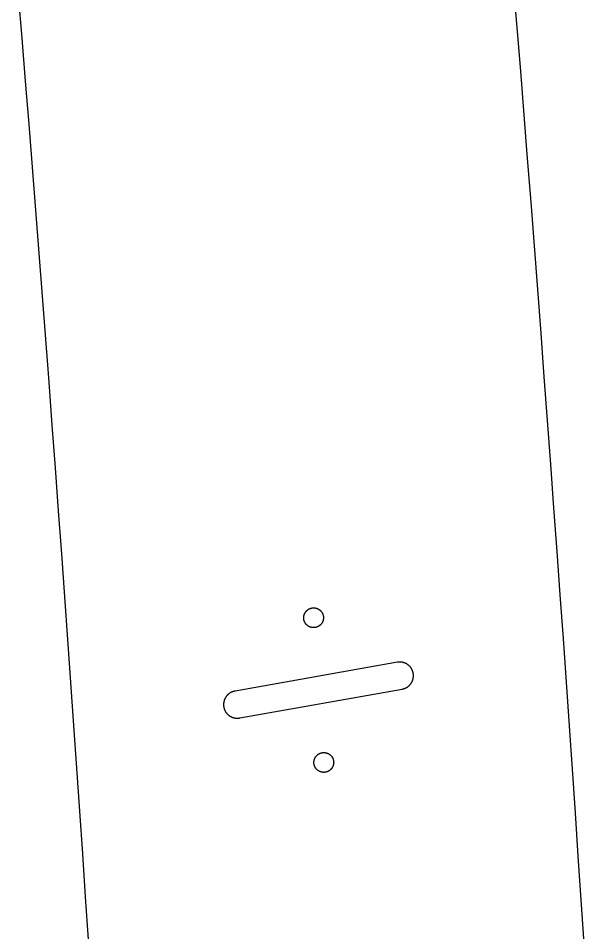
# Model space of a CAD drawing. Extents: x 20 to 1200, y -2407 to -64.
# Drawn here: x 703.1 to 931.8, y -1259.4 to -889.7 of the extents above; entities that cross this region are included whole.
import ezdxf

# ---------------------------------------------------------------- set-up
doc = ezdxf.new("R2010")
doc.units = 0
doc.layers.add('DEFAULT', color=18, linetype='CONTINUOUS')

msp = doc.modelspace()

# ---------------------------------------------------------------- linework, layer by layer
at = {"layer": 'DEFAULT', "color": 18}
for p, q in [((856.4929, -1150.0753), (790.8511, -1161.7315)), ((792.7735, -1172.5552), (858.4149, -1160.9089))]:
    msp.add_line(p, q, dxfattribs=at)
for points in [[(903.355, -875.719, 0), (904.787, -893.393, 0), (906.207, -911.064, 0), (907.613, -928.731, 0), (909.006, -946.395, 0), (910.386, -964.055, 0), (911.753, -981.712, 0), (913.106, -999.366, 0), (914.447, -1017.02, 0), (915.774, -1034.66, 0), (917.089, -1052.31, 0), (918.39, -1069.94, 0), (919.679, -1087.58, 0), (920.954, -1105.21, 0), (922.217, -1122.84, 0), (923.466, -1140.47, 0), (924.702, -1158.09, 0), (925.926, -1175.71, 0), (927.136, -1193.32, 0), (928.333, -1210.93, 0), (929.518, -1228.54, 0), (930.689, -1246.14, 0), (931.848, -1263.74, 0)], [(703.068, -880.365, 0), (704.486, -897.757, 0), (705.891, -915.147, 0), (707.283, -932.533, 0), (708.663, -949.915, 0), (710.03, -967.295, 0), (711.384, -984.67, 0), (712.725, -1002.04, 0), (714.053, -1019.41, 0), (715.369, -1036.78, 0), (716.672, -1054.14, 0), (717.962, -1071.5, 0), (719.239, -1088.85, 0), (720.504, -1106.21, 0), (721.756, -1123.55, 0), (722.995, -1140.9, 0), (724.222, -1158.24, 0), (725.436, -1175.58, 0), (726.637, -1192.91, 0), (727.825, -1210.24, 0), (729.001, -1227.57, 0), (730.164, -1244.89, 0), (731.315, -1262.21, 0)], [(822.694, -1128.06, 0), (822.773, -1128.07, 0), (822.852, -1128.07, 0), (822.932, -1128.08, 0), (823.013, -1128.09, 0), (823.094, -1128.1, 0), (823.175, -1128.11, 0), (823.257, -1128.12, 0), (823.339, -1128.14, 0), (823.421, -1128.15, 0), (823.503, -1128.17, 0), (823.586, -1128.2, 0), (823.668, -1128.22, 0), (823.751, -1128.24, 0), (823.833, -1128.27, 0), (823.915, -1128.3, 0), (823.997, -1128.33, 0), (824.079, -1128.36, 0), (824.16, -1128.4, 0), (824.241, -1128.43, 0), (824.322, -1128.47, 0), (824.401, -1128.51, 0), (824.481, -1128.55, 0), (824.559, -1128.6, 0), (824.637, -1128.65, 0), (824.714, -1128.69, 0), (824.79, -1128.74, 0), (824.865, -1128.8, 0), (824.939, -1128.85, 0), (825.012, -1128.9, 0), (825.084, -1128.96, 0), (825.155, -1129.02, 0), (825.224, -1129.08, 0), (825.292, -1129.14, 0), (825.359, -1129.21, 0), (825.424, -1129.27, 0), (825.487, -1129.34, 0), (825.549, -1129.41, 0), (825.61, -1129.48, 0), (825.668, -1129.55, 0), (825.725, -1129.62, 0), (825.781, -1129.7, 0), (825.834, -1129.77, 0), (825.886, -1129.85, 0), (825.936, -1129.92, 0), (825.984, -1130, 0), (826.03, -1130.08, 0), (826.074, -1130.16, 0), (826.116, -1130.24, 0), (826.156, -1130.32, 0), (826.194, -1130.4, 0), (826.231, -1130.48, 0), (826.265, -1130.57, 0), (826.297, -1130.65, 0), (826.328, -1130.73, 0), (826.356, -1130.82, 0), (826.382, -1130.9, 0), (826.407, -1130.99, 0), (826.429, -1131.07, 0), (826.45, -1131.15, 0), (826.468, -1131.24, 0), (826.485, -1131.32, 0), (826.5, -1131.4, 0), (826.513, -1131.49, 0), (826.524, -1131.57, 0), (826.533, -1131.65, 0), (826.541, -1131.74, 0), (826.547, -1131.82, 0), (826.551, -1131.9, 0), (826.553, -1131.98, 0), (826.554, -1132.06, 0), (826.553, -1132.14, 0), (826.551, -1132.22, 0), (826.547, -1132.3, 0), (826.541, -1132.38, 0), (826.534, -1132.46, 0), (826.525, -1132.54, 0), (826.514, -1132.62, 0), (826.502, -1132.7, 0), (826.488, -1132.78, 0), (826.472, -1132.87, 0), (826.454, -1132.95, 0), (826.434, -1133.03, 0), (826.413, -1133.11, 0), (826.389, -1133.19, 0), (826.364, -1133.28, 0), (826.337, -1133.36, 0), (826.308, -1133.44, 0), (826.276, -1133.52, 0), (826.243, -1133.61, 0), (826.208, -1133.69, 0), (826.171, -1133.77, 0), (826.132, -1133.85, 0), (826.091, -1133.93, 0), (826.048, -1134.01, 0), (826.004, -1134.08, 0), (825.957, -1134.16, 0), (825.908, -1134.24, 0), (825.858, -1134.31, 0), (825.805, -1134.39, 0), (825.751, -1134.46, 0), (825.695, -1134.54, 0), (825.637, -1134.61, 0), (825.578, -1134.68, 0), (825.517, -1134.75, 0), (825.454, -1134.81, 0), (825.39, -1134.88, 0), (825.324, -1134.95, 0), (825.256, -1135.01, 0), (825.188, -1135.07, 0), (825.117, -1135.13, 0), (825.046, -1135.19, 0), (824.973, -1135.25, 0), (824.899, -1135.3, 0), (824.824, -1135.35, 0), (824.748, -1135.4, 0), (824.671, -1135.45, 0), (824.593, -1135.5, 0), (824.514, -1135.55, 0), (824.434, -1135.59, 0), (824.353, -1135.63, 0), (824.272, -1135.67, 0), (824.191, -1135.71, 0), (824.108, -1135.75, 0), (824.026, -1135.78, 0), (823.942, -1135.81, 0), (823.859, -1135.84, 0), (823.775, -1135.87, 0), (823.692, -1135.89, 0), (823.608, -1135.92, 0), (823.524, -1135.94, 0), (823.44, -1135.96, 0), (823.356, -1135.98, 0), (823.272, -1135.99, 0), (823.188, -1136.01, 0), (823.105, -1136.02, 0), (823.022, -1136.03, 0), (822.939, -1136.04, 0), (822.857, -1136.05, 0), (822.775, -1136.05, 0), (822.694, -1136.06, 0), (822.613, -1136.06, 0), (822.533, -1136.06, 0), (822.454, -1136.06, 0), (822.375, -1136.06, 0), (822.295, -1136.05, 0), (822.216, -1136.05, 0), (822.135, -1136.04, 0), (822.054, -1136.03, 0), (821.973, -1136.02, 0), (821.892, -1136, 0), (821.81, -1135.99, 0), (821.728, -1135.97, 0), (821.646, -1135.96, 0), (821.563, -1135.94, 0), (821.481, -1135.91, 0), (821.398, -1135.89, 0), (821.316, -1135.86, 0), (821.234, -1135.84, 0), (821.152, -1135.81, 0), (821.07, -1135.77, 0), (820.988, -1135.74, 0), (820.907, -1135.71, 0), (820.826, -1135.67, 0), (820.746, -1135.63, 0), (820.667, -1135.59, 0), (820.588, -1135.54, 0), (820.51, -1135.5, 0), (820.432, -1135.45, 0), (820.356, -1135.4, 0), (820.28, -1135.35, 0), (820.205, -1135.3, 0), (820.132, -1135.24, 0), (820.059, -1135.19, 0), (819.988, -1135.13, 0), (819.918, -1135.07, 0), (819.85, -1135.01, 0), (819.782, -1134.94, 0), (819.717, -1134.88, 0), (819.652, -1134.81, 0), (819.589, -1134.75, 0), (819.528, -1134.68, 0), (819.469, -1134.61, 0), (819.411, -1134.53, 0), (819.355, -1134.46, 0), (819.3, -1134.39, 0), (819.248, -1134.31, 0), (819.197, -1134.23, 0), (819.148, -1134.16, 0), (819.101, -1134.08, 0), (819.056, -1134, 0), (819.013, -1133.92, 0), (818.971, -1133.84, 0), (818.932, -1133.76, 0), (818.895, -1133.68, 0), (818.86, -1133.59, 0), (818.826, -1133.51, 0), (818.795, -1133.43, 0), (818.766, -1133.34, 0), (818.738, -1133.26, 0), (818.713, -1133.18, 0), (818.69, -1133.09, 0), (818.668, -1133.01, 0), (818.649, -1132.92, 0), (818.631, -1132.84, 0), (818.615, -1132.76, 0), (818.601, -1132.67, 0), (818.589, -1132.59, 0), (818.579, -1132.51, 0), (818.571, -1132.42, 0), (818.564, -1132.34, 0), (818.559, -1132.26, 0), (818.556, -1132.18, 0), (818.554, -1132.1, 0), (818.554, -1132.02, 0), (818.556, -1131.94, 0), (818.559, -1131.86, 0), (818.564, -1131.78, 0), (818.57, -1131.7, 0), (818.578, -1131.62, 0), (818.588, -1131.54, 0), (818.599, -1131.46, 0), (818.613, -1131.38, 0), (818.628, -1131.3, 0), (818.645, -1131.21, 0), (818.663, -1131.13, 0), (818.684, -1131.05, 0), (818.706, -1130.97, 0), (818.731, -1130.88, 0), (818.757, -1130.8, 0), (818.785, -1130.72, 0), (818.816, -1130.64, 0), (818.848, -1130.56, 0), (818.882, -1130.47, 0), (818.918, -1130.39, 0), (818.956, -1130.31, 0), (818.996, -1130.23, 0), (819.038, -1130.15, 0), (819.082, -1130.07, 0), (819.127, -1130, 0), (819.175, -1129.92, 0), (819.225, -1129.84, 0), (819.276, -1129.77, 0), (819.329, -1129.69, 0), (819.385, -1129.62, 0), (819.441, -1129.55, 0), (819.5, -1129.48, 0), (819.56, -1129.41, 0), (819.622, -1129.34, 0), (819.686, -1129.27, 0), (819.751, -1129.21, 0), (819.817, -1129.14, 0), (819.886, -1129.08, 0), (819.955, -1129.02, 0), (820.026, -1128.96, 0), (820.098, -1128.9, 0), (820.171, -1128.85, 0), (820.246, -1128.79, 0), (820.322, -1128.74, 0), (820.398, -1128.69, 0), (820.476, -1128.64, 0), (820.554, -1128.6, 0), (820.634, -1128.55, 0), (820.714, -1128.51, 0), (820.795, -1128.47, 0), (820.876, -1128.43, 0), (820.958, -1128.39, 0), (821.041, -1128.36, 0), (821.124, -1128.32, 0), (821.207, -1128.29, 0), (821.291, -1128.26, 0), (821.374, -1128.24, 0), (821.458, -1128.21, 0), (821.542, -1128.19, 0), (821.626, -1128.17, 0), (821.71, -1128.15, 0), (821.794, -1128.13, 0), (821.878, -1128.12, 0), (821.961, -1128.1, 0), (822.044, -1128.09, 0), (822.127, -1128.08, 0), (822.21, -1128.07, 0), (822.292, -1128.07, 0), (822.373, -1128.06, 0), (822.454, -1128.06, 0), (822.535, -1128.06, 0), (822.614, -1128.06, 0), (822.694, -1128.06, 0)], [(857.646, -1149.99, 0), (857.634, -1149.99, 0), (857.622, -1149.99, 0), (857.611, -1149.99, 0), (857.599, -1149.99, 0), (857.587, -1149.99, 0), (857.575, -1149.99, 0), (857.564, -1149.99, 0), (857.552, -1149.99, 0), (857.54, -1149.99, 0), (857.528, -1149.99, 0), (857.516, -1149.99, 0), (857.505, -1149.99, 0), (857.493, -1149.99, 0), (857.481, -1149.99, 0), (857.469, -1149.99, 0), (857.457, -1149.99, 0), (857.445, -1149.99, 0), (857.433, -1149.99, 0), (857.421, -1149.99, 0), (857.409, -1149.99, 0), (857.398, -1149.99, 0), (857.386, -1149.99, 0), (857.374, -1149.99, 0), (857.362, -1149.99, 0), (857.35, -1149.99, 0), (857.338, -1149.99, 0), (857.326, -1149.99, 0), (857.314, -1149.99, 0), (857.302, -1149.99, 0), (857.29, -1149.99, 0), (857.278, -1149.99, 0), (857.266, -1149.99, 0), (857.254, -1149.99, 0), (857.242, -1149.99, 0), (857.229, -1150, 0), (857.217, -1150, 0), (857.205, -1150, 0), (857.193, -1150, 0), (857.181, -1150, 0), (857.169, -1150, 0), (857.157, -1150, 0), (857.145, -1150, 0), (857.133, -1150, 0), (857.121, -1150, 0), (857.108, -1150, 0), (857.096, -1150, 0), (857.084, -1150, 0), (857.072, -1150, 0), (857.06, -1150, 0), (857.048, -1150.01, 0), (857.035, -1150.01, 0), (857.023, -1150.01, 0), (857.011, -1150.01, 0), (856.999, -1150.01, 0), (856.987, -1150.01, 0), (856.974, -1150.01, 0), (856.962, -1150.01, 0), (856.95, -1150.01, 0), (856.938, -1150.01, 0), (856.925, -1150.02, 0), (856.913, -1150.02, 0), (856.901, -1150.02, 0), (856.889, -1150.02, 0), (856.876, -1150.02, 0), (856.864, -1150.02, 0), (856.852, -1150.02, 0), (856.839, -1150.03, 0), (856.827, -1150.03, 0), (856.815, -1150.03, 0), (856.802, -1150.03, 0), (856.79, -1150.03, 0), (856.778, -1150.03, 0), (856.765, -1150.03, 0), (856.753, -1150.04, 0), (856.741, -1150.04, 0), (856.728, -1150.04, 0), (856.716, -1150.04, 0), (856.704, -1150.04, 0), (856.691, -1150.04, 0), (856.679, -1150.05, 0), (856.667, -1150.05, 0), (856.654, -1150.05, 0), (856.642, -1150.05, 0), (856.629, -1150.05, 0), (856.617, -1150.05, 0), (856.605, -1150.06, 0), (856.592, -1150.06, 0), (856.58, -1150.06, 0), (856.567, -1150.06, 0), (856.555, -1150.06, 0), (856.543, -1150.07, 0), (856.53, -1150.07, 0), (856.518, -1150.07, 0), (856.505, -1150.07, 0), (856.493, -1150.08, 0)], [(858.415, -1160.91, 0), (858.511, -1160.89, 0), (858.608, -1160.87, 0), (858.705, -1160.85, 0), (858.802, -1160.83, 0), (858.898, -1160.8, 0), (858.995, -1160.77, 0), (859.092, -1160.74, 0), (859.188, -1160.71, 0), (859.285, -1160.68, 0), (859.381, -1160.65, 0), (859.476, -1160.61, 0), (859.572, -1160.57, 0), (859.667, -1160.53, 0), (859.761, -1160.49, 0), (859.855, -1160.44, 0), (859.949, -1160.4, 0), (860.041, -1160.35, 0), (860.133, -1160.3, 0), (860.225, -1160.24, 0), (860.315, -1160.19, 0), (860.404, -1160.14, 0), (860.493, -1160.08, 0), (860.581, -1160.02, 0), (860.667, -1159.96, 0), (860.753, -1159.89, 0), (860.837, -1159.83, 0), (860.92, -1159.76, 0), (861.002, -1159.7, 0), (861.083, -1159.63, 0), (861.162, -1159.56, 0), (861.24, -1159.48, 0), (861.317, -1159.41, 0), (861.392, -1159.33, 0), (861.465, -1159.26, 0), (861.537, -1159.18, 0), (861.608, -1159.1, 0), (861.676, -1159.02, 0), (861.744, -1158.94, 0), (861.809, -1158.85, 0), (861.873, -1158.77, 0), (861.935, -1158.68, 0), (861.995, -1158.6, 0), (862.054, -1158.51, 0), (862.11, -1158.42, 0), (862.165, -1158.33, 0), (862.218, -1158.24, 0), (862.269, -1158.15, 0), (862.318, -1158.06, 0), (862.366, -1157.97, 0), (862.411, -1157.88, 0), (862.455, -1157.78, 0), (862.497, -1157.69, 0), (862.537, -1157.6, 0), (862.575, -1157.5, 0), (862.611, -1157.41, 0), (862.645, -1157.31, 0), (862.677, -1157.22, 0), (862.708, -1157.12, 0), (862.736, -1157.03, 0), (862.763, -1156.93, 0), (862.788, -1156.84, 0), (862.811, -1156.74, 0), (862.832, -1156.65, 0), (862.852, -1156.56, 0), (862.869, -1156.46, 0), (862.885, -1156.37, 0), (862.9, -1156.27, 0), (862.912, -1156.18, 0), (862.923, -1156.09, 0), (862.932, -1155.99, 0), (862.94, -1155.9, 0), (862.946, -1155.81, 0), (862.951, -1155.72, 0), (862.954, -1155.63, 0), (862.955, -1155.54, 0), (862.955, -1155.44, 0), (862.954, -1155.35, 0), (862.95, -1155.26, 0), (862.946, -1155.16, 0), (862.939, -1155.07, 0), (862.931, -1154.97, 0), (862.921, -1154.88, 0), (862.91, -1154.78, 0), (862.896, -1154.69, 0), (862.881, -1154.59, 0), (862.864, -1154.5, 0), (862.846, -1154.4, 0), (862.825, -1154.3, 0), (862.803, -1154.21, 0), (862.778, -1154.11, 0), (862.752, -1154.01, 0), (862.724, -1153.91, 0), (862.695, -1153.82, 0), (862.663, -1153.72, 0), (862.629, -1153.63, 0), (862.593, -1153.53, 0), (862.556, -1153.43, 0), (862.516, -1153.34, 0), (862.475, -1153.24, 0), (862.432, -1153.15, 0), (862.387, -1153.06, 0), (862.339, -1152.96, 0), (862.29, -1152.87, 0), (862.24, -1152.78, 0), (862.187, -1152.69, 0), (862.132, -1152.6, 0), (862.076, -1152.51, 0), (862.018, -1152.42, 0), (861.958, -1152.33, 0), (861.896, -1152.25, 0), (861.833, -1152.16, 0), (861.768, -1152.08, 0), (861.701, -1152, 0), (861.632, -1151.91, 0), (861.562, -1151.83, 0), (861.491, -1151.75, 0), (861.418, -1151.68, 0), (861.343, -1151.6, 0), (861.267, -1151.53, 0), (861.19, -1151.45, 0), (861.111, -1151.38, 0), (861.031, -1151.31, 0), (860.95, -1151.24, 0), (860.868, -1151.18, 0), (860.784, -1151.11, 0), (860.699, -1151.05, 0), (860.614, -1150.99, 0), (860.527, -1150.93, 0), (860.439, -1150.87, 0), (860.351, -1150.82, 0), (860.262, -1150.76, 0), (860.172, -1150.71, 0), (860.081, -1150.66, 0), (859.989, -1150.61, 0), (859.897, -1150.56, 0), (859.805, -1150.52, 0), (859.712, -1150.48, 0), (859.618, -1150.43, 0), (859.524, -1150.4, 0), (859.43, -1150.36, 0), (859.336, -1150.32, 0), (859.241, -1150.29, 0), (859.146, -1150.26, 0), (859.051, -1150.23, 0), (858.956, -1150.2, 0), (858.861, -1150.17, 0), (858.766, -1150.15, 0), (858.671, -1150.13, 0), (858.576, -1150.11, 0), (858.482, -1150.09, 0), (858.388, -1150.07, 0), (858.294, -1150.06, 0), (858.2, -1150.04, 0), (858.106, -1150.03, 0), (858.013, -1150.02, 0), (857.921, -1150.01, 0), (857.829, -1150, 0), (857.737, -1150, 0), (857.646, -1149.99, 0)], [(790.851, -1161.73, 0), (790.776, -1161.74, 0), (790.7, -1161.75, 0), (790.624, -1161.77, 0), (790.549, -1161.78, 0), (790.473, -1161.8, 0), (790.397, -1161.82, 0), (790.321, -1161.83, 0), (790.244, -1161.85, 0), (790.168, -1161.87, 0), (790.092, -1161.89, 0), (790.016, -1161.92, 0), (789.941, -1161.94, 0), (789.865, -1161.97, 0), (789.789, -1161.99, 0), (789.714, -1162.02, 0), (789.638, -1162.05, 0), (789.563, -1162.08, 0), (789.488, -1162.11, 0), (789.414, -1162.14, 0), (789.34, -1162.17, 0), (789.266, -1162.21, 0), (789.192, -1162.24, 0), (789.119, -1162.28, 0), (789.046, -1162.32, 0), (788.973, -1162.36, 0), (788.901, -1162.4, 0), (788.83, -1162.44, 0), (788.759, -1162.48, 0), (788.689, -1162.52, 0), (788.619, -1162.57, 0), (788.55, -1162.61, 0), (788.481, -1162.66, 0), (788.413, -1162.71, 0), (788.346, -1162.76, 0), (788.279, -1162.81, 0), (788.213, -1162.86, 0), (788.148, -1162.91, 0), (788.084, -1162.97, 0), (788.02, -1163.02, 0), (787.957, -1163.07, 0), (787.895, -1163.13, 0), (787.834, -1163.19, 0), (787.774, -1163.25, 0), (787.715, -1163.31, 0), (787.656, -1163.36, 0), (787.599, -1163.43, 0), (787.542, -1163.49, 0), (787.487, -1163.55, 0), (787.432, -1163.61, 0), (787.379, -1163.68, 0), (787.326, -1163.74, 0), (787.275, -1163.81, 0), (787.224, -1163.87, 0), (787.175, -1163.94, 0), (787.127, -1164.01, 0), (787.08, -1164.07, 0), (787.033, -1164.14, 0), (786.988, -1164.21, 0), (786.945, -1164.28, 0), (786.902, -1164.35, 0), (786.86, -1164.42, 0), (786.82, -1164.49, 0), (786.781, -1164.56, 0), (786.743, -1164.64, 0), (786.706, -1164.71, 0), (786.67, -1164.78, 0), (786.635, -1164.85, 0), (786.602, -1164.93, 0), (786.569, -1165, 0), (786.538, -1165.07, 0), (786.508, -1165.15, 0), (786.48, -1165.22, 0), (786.452, -1165.3, 0), (786.426, -1165.37, 0), (786.4, -1165.45, 0), (786.376, -1165.52, 0), (786.353, -1165.59, 0), (786.331, -1165.67, 0), (786.31, -1165.74, 0), (786.291, -1165.82, 0), (786.272, -1165.89, 0), (786.255, -1165.97, 0), (786.239, -1166.04, 0), (786.224, -1166.12, 0), (786.21, -1166.19, 0), (786.197, -1166.26, 0), (786.185, -1166.34, 0), (786.174, -1166.41, 0), (786.164, -1166.49, 0), (786.155, -1166.56, 0), (786.147, -1166.63, 0), (786.141, -1166.7, 0), (786.135, -1166.78, 0), (786.13, -1166.85, 0), (786.126, -1166.92, 0), (786.123, -1166.99, 0), (786.121, -1167.06, 0), (786.12, -1167.14, 0), (786.12, -1167.21, 0), (786.121, -1167.28, 0), (786.123, -1167.35, 0), (786.126, -1167.43, 0), (786.13, -1167.5, 0), (786.135, -1167.58, 0), (786.141, -1167.65, 0), (786.148, -1167.72, 0), (786.156, -1167.8, 0), (786.165, -1167.87, 0), (786.175, -1167.95, 0), (786.186, -1168.02, 0), (786.198, -1168.1, 0), (786.212, -1168.18, 0), (786.226, -1168.25, 0), (786.242, -1168.33, 0), (786.259, -1168.4, 0), (786.277, -1168.48, 0), (786.296, -1168.56, 0), (786.316, -1168.63, 0), (786.338, -1168.71, 0), (786.36, -1168.78, 0), (786.384, -1168.86, 0), (786.409, -1168.94, 0), (786.435, -1169.01, 0), (786.462, -1169.09, 0), (786.491, -1169.16, 0), (786.521, -1169.24, 0), (786.551, -1169.31, 0), (786.583, -1169.39, 0), (786.617, -1169.46, 0), (786.651, -1169.53, 0), (786.687, -1169.61, 0), (786.723, -1169.68, 0), (786.761, -1169.75, 0), (786.801, -1169.83, 0), (786.841, -1169.9, 0), (786.882, -1169.97, 0), (786.925, -1170.04, 0), (786.968, -1170.11, 0), (787.013, -1170.18, 0), (787.059, -1170.25, 0), (787.106, -1170.32, 0), (787.154, -1170.39, 0), (787.203, -1170.45, 0), (787.253, -1170.52, 0), (787.305, -1170.59, 0), (787.357, -1170.65, 0), (787.41, -1170.72, 0), (787.464, -1170.78, 0), (787.52, -1170.84, 0), (787.576, -1170.9, 0), (787.633, -1170.97, 0), (787.691, -1171.03, 0), (787.75, -1171.09, 0), (787.81, -1171.14, 0), (787.871, -1171.2, 0), (787.932, -1171.26, 0), (787.994, -1171.31, 0), (788.058, -1171.37, 0), (788.121, -1171.42, 0), (788.186, -1171.47, 0), (788.251, -1171.52, 0), (788.317, -1171.58, 0), (788.384, -1171.62, 0), (788.451, -1171.67, 0), (788.519, -1171.72, 0), (788.588, -1171.77, 0), (788.657, -1171.81, 0), (788.727, -1171.85, 0), (788.797, -1171.9, 0), (788.867, -1171.94, 0), (788.938, -1171.98, 0), (789.01, -1172.02, 0), (789.082, -1172.06, 0), (789.154, -1172.09, 0), (789.226, -1172.13, 0), (789.299, -1172.16, 0), (789.373, -1172.2, 0), (789.446, -1172.23, 0), (789.52, -1172.26, 0), (789.594, -1172.29, 0), (789.668, -1172.32, 0), (789.742, -1172.35, 0), (789.816, -1172.37, 0), (789.891, -1172.4, 0), (789.965, -1172.42, 0), (790.04, -1172.45, 0), (790.115, -1172.47, 0), (790.189, -1172.49, 0), (790.264, -1172.51, 0), (790.338, -1172.53, 0), (790.413, -1172.54, 0), (790.487, -1172.56, 0), (790.562, -1172.57, 0), (790.636, -1172.59, 0), (790.71, -1172.6, 0), (790.784, -1172.61, 0), (790.858, -1172.62, 0), (790.931, -1172.63, 0), (791.004, -1172.64, 0), (791.077, -1172.65, 0), (791.15, -1172.66, 0), (791.222, -1172.66, 0), (791.295, -1172.67, 0), (791.366, -1172.67, 0), (791.438, -1172.67, 0), (791.509, -1172.68, 0), (791.581, -1172.68, 0), (791.654, -1172.68, 0), (791.727, -1172.68, 0), (791.8, -1172.67, 0), (791.873, -1172.67, 0), (791.947, -1172.67, 0), (792.021, -1172.66, 0), (792.095, -1172.66, 0), (792.17, -1172.65, 0), (792.245, -1172.64, 0), (792.32, -1172.63, 0), (792.395, -1172.62, 0), (792.47, -1172.61, 0), (792.546, -1172.6, 0), (792.622, -1172.59, 0), (792.698, -1172.57, 0), (792.774, -1172.56, 0)], [(826.817, -1186.58, 0), (826.896, -1186.59, 0), (826.975, -1186.59, 0), (827.056, -1186.6, 0), (827.136, -1186.61, 0), (827.217, -1186.62, 0), (827.299, -1186.63, 0), (827.38, -1186.64, 0), (827.462, -1186.66, 0), (827.544, -1186.67, 0), (827.627, -1186.69, 0), (827.709, -1186.71, 0), (827.792, -1186.74, 0), (827.874, -1186.76, 0), (827.956, -1186.79, 0), (828.038, -1186.82, 0), (828.12, -1186.85, 0), (828.202, -1186.88, 0), (828.283, -1186.92, 0), (828.364, -1186.95, 0), (828.445, -1186.99, 0), (828.525, -1187.03, 0), (828.604, -1187.07, 0), (828.683, -1187.12, 0), (828.76, -1187.16, 0), (828.837, -1187.21, 0), (828.913, -1187.26, 0), (828.988, -1187.31, 0), (829.063, -1187.37, 0), (829.136, -1187.42, 0), (829.207, -1187.48, 0), (829.278, -1187.54, 0), (829.347, -1187.6, 0), (829.415, -1187.66, 0), (829.482, -1187.73, 0), (829.547, -1187.79, 0), (829.61, -1187.86, 0), (829.672, -1187.93, 0), (829.733, -1188, 0), (829.792, -1188.07, 0), (829.849, -1188.14, 0), (829.904, -1188.22, 0), (829.957, -1188.29, 0), (830.009, -1188.37, 0), (830.059, -1188.44, 0), (830.107, -1188.52, 0), (830.153, -1188.6, 0), (830.197, -1188.68, 0), (830.239, -1188.76, 0), (830.279, -1188.84, 0), (830.318, -1188.92, 0), (830.354, -1189, 0), (830.388, -1189.09, 0), (830.421, -1189.17, 0), (830.451, -1189.25, 0), (830.479, -1189.34, 0), (830.506, -1189.42, 0), (830.53, -1189.5, 0), (830.553, -1189.59, 0), (830.573, -1189.67, 0), (830.592, -1189.76, 0), (830.608, -1189.84, 0), (830.623, -1189.92, 0), (830.636, -1190.01, 0), (830.647, -1190.09, 0), (830.656, -1190.17, 0), (830.664, -1190.26, 0), (830.67, -1190.34, 0), (830.674, -1190.42, 0), (830.676, -1190.5, 0), (830.677, -1190.58, 0), (830.676, -1190.66, 0), (830.674, -1190.74, 0), (830.67, -1190.82, 0), (830.664, -1190.9, 0), (830.657, -1190.98, 0), (830.648, -1191.06, 0), (830.638, -1191.14, 0), (830.625, -1191.22, 0), (830.611, -1191.3, 0), (830.595, -1191.38, 0), (830.577, -1191.47, 0), (830.558, -1191.55, 0), (830.536, -1191.63, 0), (830.513, -1191.71, 0), (830.487, -1191.8, 0), (830.46, -1191.88, 0), (830.431, -1191.96, 0), (830.4, -1192.04, 0), (830.367, -1192.12, 0), (830.331, -1192.21, 0), (830.294, -1192.29, 0), (830.255, -1192.37, 0), (830.214, -1192.45, 0), (830.172, -1192.53, 0), (830.127, -1192.6, 0), (830.08, -1192.68, 0), (830.031, -1192.76, 0), (829.981, -1192.83, 0), (829.928, -1192.91, 0), (829.874, -1192.98, 0), (829.818, -1193.06, 0), (829.761, -1193.13, 0), (829.701, -1193.2, 0), (829.64, -1193.27, 0), (829.577, -1193.33, 0), (829.513, -1193.4, 0), (829.447, -1193.47, 0), (829.38, -1193.53, 0), (829.311, -1193.59, 0), (829.241, -1193.65, 0), (829.169, -1193.71, 0), (829.096, -1193.76, 0), (829.022, -1193.82, 0), (828.947, -1193.87, 0), (828.871, -1193.92, 0), (828.794, -1193.97, 0), (828.716, -1194.02, 0), (828.637, -1194.07, 0), (828.557, -1194.11, 0), (828.477, -1194.15, 0), (828.396, -1194.19, 0), (828.314, -1194.23, 0), (828.232, -1194.27, 0), (828.149, -1194.3, 0), (828.066, -1194.33, 0), (827.982, -1194.36, 0), (827.899, -1194.39, 0), (827.815, -1194.41, 0), (827.731, -1194.44, 0), (827.647, -1194.46, 0), (827.563, -1194.48, 0), (827.479, -1194.5, 0), (827.395, -1194.51, 0), (827.312, -1194.53, 0), (827.228, -1194.54, 0), (827.145, -1194.55, 0), (827.063, -1194.56, 0), (826.98, -1194.57, 0), (826.899, -1194.57, 0), (826.817, -1194.58, 0), (826.737, -1194.58, 0), (826.656, -1194.58, 0), (826.577, -1194.58, 0), (826.498, -1194.58, 0), (826.419, -1194.57, 0), (826.339, -1194.57, 0), (826.258, -1194.56, 0), (826.178, -1194.55, 0), (826.096, -1194.54, 0), (826.015, -1194.52, 0), (825.933, -1194.51, 0), (825.851, -1194.49, 0), (825.769, -1194.47, 0), (825.686, -1194.45, 0), (825.604, -1194.43, 0), (825.521, -1194.41, 0), (825.439, -1194.38, 0), (825.357, -1194.36, 0), (825.275, -1194.33, 0), (825.193, -1194.29, 0), (825.111, -1194.26, 0), (825.03, -1194.22, 0), (824.95, -1194.19, 0), (824.869, -1194.15, 0), (824.79, -1194.11, 0), (824.711, -1194.06, 0), (824.633, -1194.02, 0), (824.555, -1193.97, 0), (824.479, -1193.92, 0), (824.403, -1193.87, 0), (824.329, -1193.82, 0), (824.255, -1193.76, 0), (824.183, -1193.71, 0), (824.111, -1193.65, 0), (824.042, -1193.59, 0), (823.973, -1193.53, 0), (823.906, -1193.46, 0), (823.84, -1193.4, 0), (823.775, -1193.33, 0), (823.713, -1193.26, 0), (823.651, -1193.2, 0), (823.592, -1193.13, 0), (823.534, -1193.05, 0), (823.478, -1192.98, 0), (823.423, -1192.91, 0), (823.371, -1192.83, 0), (823.32, -1192.75, 0), (823.271, -1192.68, 0), (823.224, -1192.6, 0), (823.179, -1192.52, 0), (823.136, -1192.44, 0), (823.095, -1192.36, 0), (823.055, -1192.28, 0), (823.018, -1192.2, 0), (822.983, -1192.11, 0), (822.95, -1192.03, 0), (822.918, -1191.95, 0), (822.889, -1191.86, 0), (822.862, -1191.78, 0), (822.836, -1191.7, 0), (822.813, -1191.61, 0), (822.791, -1191.53, 0), (822.772, -1191.44, 0), (822.754, -1191.36, 0), (822.738, -1191.28, 0), (822.724, -1191.19, 0), (822.712, -1191.11, 0), (822.702, -1191.03, 0), (822.694, -1190.94, 0), (822.687, -1190.86, 0), (822.682, -1190.78, 0), (822.679, -1190.7, 0), (822.677, -1190.62, 0), (822.677, -1190.54, 0), (822.679, -1190.46, 0), (822.682, -1190.38, 0), (822.687, -1190.3, 0), (822.693, -1190.22, 0), (822.701, -1190.14, 0), (822.711, -1190.06, 0), (822.723, -1189.98, 0), (822.736, -1189.9, 0), (822.751, -1189.81, 0), (822.768, -1189.73, 0), (822.786, -1189.65, 0), (822.807, -1189.57, 0), (822.83, -1189.49, 0), (822.854, -1189.4, 0), (822.88, -1189.32, 0), (822.909, -1189.24, 0), (822.939, -1189.16, 0), (822.971, -1189.07, 0), (823.005, -1188.99, 0), (823.041, -1188.91, 0), (823.079, -1188.83, 0), (823.119, -1188.75, 0), (823.161, -1188.67, 0), (823.205, -1188.59, 0), (823.251, -1188.52, 0), (823.298, -1188.44, 0), (823.348, -1188.36, 0), (823.399, -1188.29, 0), (823.453, -1188.21, 0), (823.508, -1188.14, 0), (823.565, -1188.07, 0), (823.623, -1188, 0), (823.683, -1187.93, 0), (823.745, -1187.86, 0), (823.809, -1187.79, 0), (823.874, -1187.73, 0), (823.941, -1187.66, 0), (824.009, -1187.6, 0), (824.078, -1187.54, 0), (824.149, -1187.48, 0), (824.221, -1187.42, 0), (824.295, -1187.37, 0), (824.369, -1187.31, 0), (824.445, -1187.26, 0), (824.521, -1187.21, 0), (824.599, -1187.16, 0), (824.678, -1187.11, 0), (824.757, -1187.07, 0), (824.837, -1187.03, 0), (824.918, -1186.99, 0), (825, -1186.95, 0), (825.082, -1186.91, 0), (825.164, -1186.88, 0), (825.247, -1186.84, 0), (825.33, -1186.81, 0), (825.414, -1186.78, 0), (825.498, -1186.76, 0), (825.581, -1186.73, 0), (825.665, -1186.71, 0), (825.749, -1186.69, 0), (825.833, -1186.67, 0), (825.917, -1186.65, 0), (826.001, -1186.64, 0), (826.084, -1186.62, 0), (826.168, -1186.61, 0), (826.25, -1186.6, 0), (826.333, -1186.59, 0), (826.415, -1186.59, 0), (826.496, -1186.58, 0), (826.577, -1186.58, 0), (826.658, -1186.58, 0), (826.738, -1186.58, 0), (826.817, -1186.58, 0)]]:
    msp.add_polyline3d(points, dxfattribs=at)

doc.saveas('drawing.dxf')
